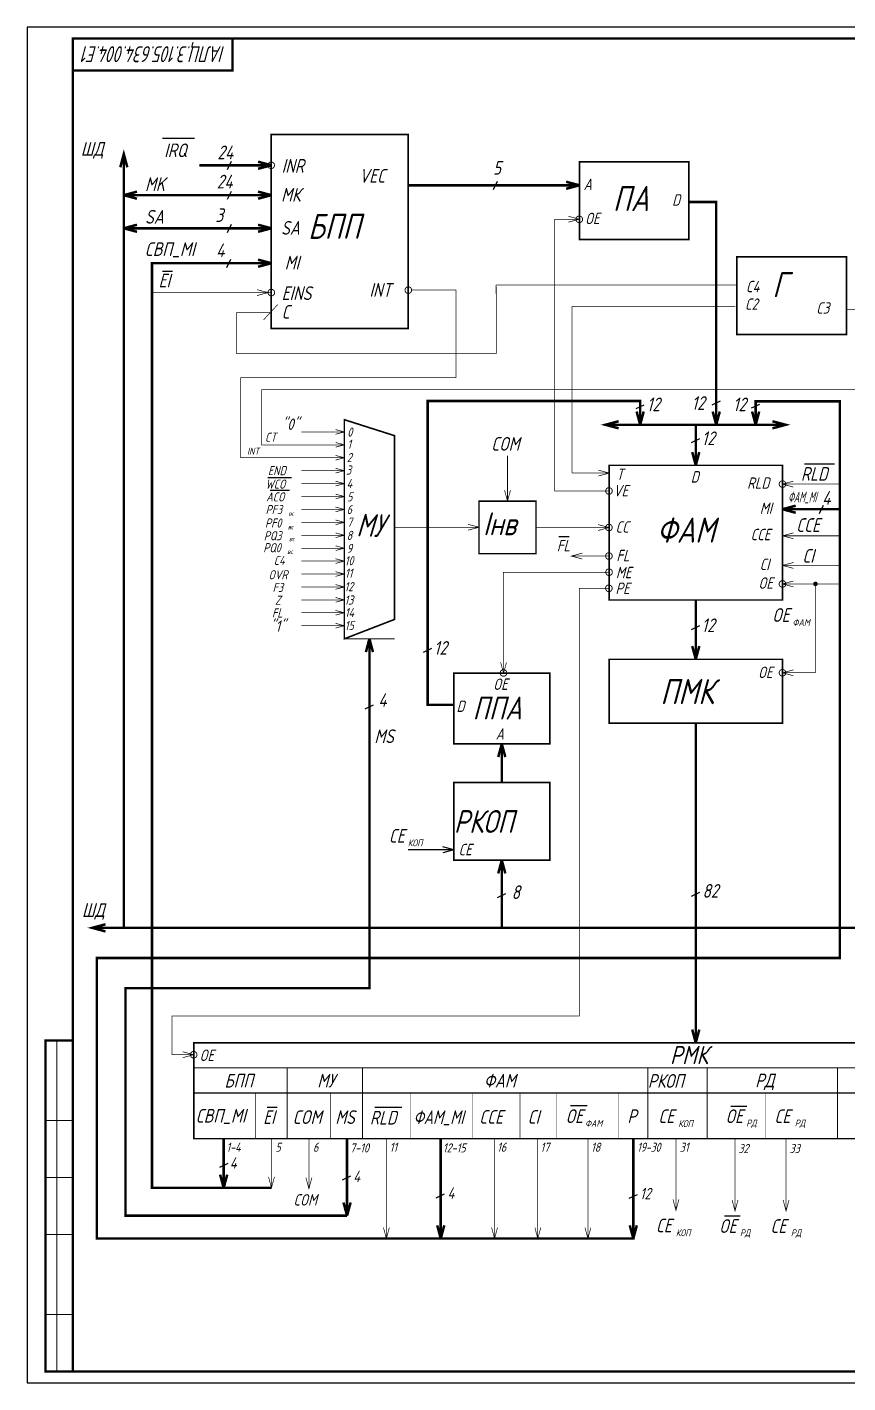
# Model space of a CAD drawing. Extents: x 0 to 841, y 0 to 594.
# Drawn here: x 0 to 360, y 0 to 594 of the extents above; entities that cross this region are included whole.
import ezdxf
from ezdxf.enums import TextEntityAlignment as Align

# ---------------------------------------------------------------- set-up
doc = ezdxf.new("R2010")
doc.units = 0
doc.header["$MEASUREMENT"] = 0
doc.layers.get('0').update_dxf_attribs({"linetype": 'CONTINUOUS'})
doc.styles.add('ESKD', font='eskd', dxfattribs={"oblique": 15, "height": 6})

msp = doc.modelspace()

# ---------------------------------------------------------------- linework, layer by layer
for p, q in [((841, 594), (0, 594)), ((0, 594), (0, 0)), ((73.35, 545.26), (59.3, 545.26)), ((87.81, 531.66), (89.5, 535.29)), ((204.41, 522.89), (206.1, 526.51)), ((87.81, 518.56), (89.5, 522.18)), ((87.81, 504.05), (89.5, 507.67)), ((59.27, 487.1), (63.72, 487.1)), ((87.53, 488.74), (89.22, 492.37)), ((266.82, 426.86), (270.44, 428.55)), ((300.15, 428.58), (303.77, 430.27)), ((317.43, 427.15), (321.06, 428.84)), ((291.19, 412.01), (294.81, 413.7)), ((340.64, 402.69), (353.76, 402.69)), ((105.52, 396.65), (115.81, 396.65)), ((106.55, 391.07), (115.04, 391.07)), ((347.24, 380.9), (348.93, 384.53)), ((232.96, 370.79), (237.49, 370.79)), ((291.19, 330.13), (294.81, 331.82)), ((173.7, 320.19), (177.33, 321.88)), ((148.19, 295.33), (151.81, 297.02)), ((187, 233.54), (167, 233.54)), ((187, 233.54), (182.17, 234.84)), ((187, 233.54), (182.17, 232.25)), ((206.19, 212.7), (209.81, 214.39)), ((291.19, 213.25), (294.81, 214.94)), ((105.26, 120.82), (109.61, 120.82)), ((152.4, 120.79), (164.13, 120.79)), ((238.15, 121.46), (245.48, 121.46)), ((308.34, 121.3), (315.31, 121.3)), ((84.44, 94.54), (88.06, 96.23)), ((138.16, 88.98), (141.79, 90.67)), ((179.29, 81.13), (182.92, 82.82)), ((263.79, 80.9), (267.41, 82.59)), ((305.55, 73.21), (312.52, 73.21)), ((0, 0), (841, 0))]:
    msp.add_line(p, q)
for points, const_width in [([(836, 5), (836, 589), (20, 589), (20, 5)], 1), ([(107, 462), (107, 547), (167, 547), (167, 462)], 0.7), ([(290, 535), (290, 501), (242, 501), (242, 535)], 0.7), ([(359.03, 493.37), (359.03, 459.37), (311.03, 459.37), (311.03, 493.37)], 0.7), ([(139, 326), (139, 422), (161, 415), (161, 334.5)], 0.7), ([(255, 343), (255, 402), (331, 402), (331, 343)], 0.7), ([(198, 363.3), (198, 386.3), (223, 386.3), (223, 363.3)], 0.7), ([(255, 289), (255, 317), (331, 317), (331, 289)], 0.7), ([(187, 280), (187, 311), (229, 311), (229, 280)], 0.7), ([(187, 229), (187, 263), (229, 263), (229, 229)], 0.7), ([(778, 107), (73, 107), (73, 149), (778, 149)], 0.7)]:
    msp.add_lwpolyline(points, close=True, dxfattribs=dict(const_width=const_width))
for points, const_width in [([(20, 575), (90, 575), (90, 589)], 1), ([(43.92, 532.59), (42.37, 538.39), (40.82, 532.59)], 1.1), ([(42.37, 199.36), (42.37, 538.39)], 1.1), ([(107, 533.47), (101.2, 535.03)], 1.1), ([(107, 533.47), (75.52, 533.47), (75.52, 533.47)], 1.1), ([(107, 533.47), (101.2, 531.92)], 1.1), ([(167, 524.7), (242, 524.7)], 1.1), ([(242, 524.7), (236.2, 526.25)], 1.1), ([(242, 524.7), (236.2, 523.15)], 1.1), ([(42.37, 520.37), (48.16, 521.92)], 1.1), ([(42.37, 520.37), (48.16, 518.82)], 1.1), ([(107, 520.37), (42.37, 520.37)], 1.1), ([(107, 520.37), (101.2, 521.92)], 1.1), ([(107, 520.37), (101.2, 518.82)], 1.1), ([(290, 517.34), (301.96, 517.34), (301.96, 419.77)], 1.1), ([(242, 509.84), (237.17, 511.13)], 0.3), ([(42.37, 505.86), (48.16, 507.41)], 1.1), ([(42.37, 505.86), (48.16, 504.31)], 1.1), ([(107, 505.86), (42.37, 505.86)], 1.1), ([(107, 505.86), (101.2, 507.41)], 1.1), ([(107, 505.86), (101.2, 504.31)], 1.1), ([(242, 509.84), (231.16, 509.84), (231.16, 390.78), (255, 390.78)], 0.3), ([(242, 509.84), (237.17, 508.54)], 0.3), ([(107, 490.56), (54.72, 490.56), (54.72, 85.44), (107.07, 85.44)], 1.1), ([(107, 490.56), (101.2, 492.11)], 1.1), ([(107, 490.56), (101.2, 489)], 1.1), ([(310.78, 481.07), (205.53, 481.07)], 0.3), ([(205.53, 481.07), (205.61, 450.86)], 0.3), ([(107, 477.69), (54.72, 477.69)], 0.3), ([(168.48, 478.77), (187.98, 478.77), (187.98, 440.47), (93.52, 440.47), (93.52, 405.32), (139, 405.32)], 0.3), ([(105.56, 477.69), (100.73, 478.98)], 0.3), ([(105.56, 477.69), (100.73, 476.39)], 0.3), ([(109.83, 472.45), (103.64, 465.81)], 0.3), ([(310.32, 471.68), (238.76, 471.68)], 0.3), ([(238.76, 398.61), (238.76, 471.68)], 0.3), ([(412.48, 470.36), (359.03, 470.36)], 0.3), ([(107, 468.94), (91.73, 468.94)], 0.3), ([(91.73, 468.94), (91.73, 450.86)], 0.3), ([(205.61, 450.86), (91.73, 450.86)], 0.3), ([(139, 410.98), (102.73, 410.98), (102.73, 435.18), (413, 435.18)], 0.3), ([(265.63, 107), (265.63, 63.23), (30.55, 63.23), (30.55, 186.15), (356.12, 186.15), (356.12, 430.01), (319.25, 430.01), (319.25, 419.77)], 1.1), ([(187, 297.04), (175.51, 297.04), (175.51, 430.18), (268.63, 430.18), (268.63, 419.77)], 1.1), ([(259.2, 418.22), (253.4, 419.77), (259.2, 421.32)], 1.1), ([(268.63, 419.77), (267.08, 425.57)], 1.1), ([(268.63, 419.77), (270.18, 425.57)], 1.1), ([(301.96, 419.77), (300.41, 425.57)], 1.1), ([(301.96, 419.77), (303.51, 425.57)], 1.1), ([(319.25, 419.77), (317.69, 425.57)], 1.1), ([(319.25, 419.77), (320.8, 425.57)], 1.1), ([(326.59, 421.32), (332.38, 419.77), (326.59, 418.22)], 1.1), ([(139, 416.64), (120.12, 416.64)], 0.3), ([(135.14, 417.68), (139, 416.64)], 0.3), ([(139, 416.64), (135.14, 415.61)], 0.3), ([(253.4, 419.77), (332.38, 419.77)], 1.1), ([(293, 402), (293, 419.77)], 1.1), ([(135.14, 412.02), (139, 410.98)], 0.3), ([(139, 410.98), (135.14, 409.95)], 0.3), ([(135.14, 406.36), (139, 405.32)], 0.3), ([(139, 405.32), (135.14, 404.29)], 0.3), ([(210.5, 386.3), (210.5, 406.3)], 0.3), ([(293, 402), (291.45, 407.8)], 1.1), ([(293, 402), (294.55, 407.8)], 1.1), ([(139, 399.66), (120.12, 399.66)], 0.3), ([(135.14, 400.7), (139, 399.66)], 0.3), ([(139, 399.66), (135.14, 398.63)], 0.3), ([(255.09, 398.61), (238.76, 398.61)], 0.3), ([(255.09, 398.61), (250.26, 399.91)], 0.3), ([(255.09, 398.61), (250.26, 397.32)], 0.3), ([(139, 394), (120.12, 394)], 0.3), ([(135.14, 395.04), (139, 394)], 0.3), ([(139, 394), (135.14, 392.97)], 0.3), ([(330.93, 393.77), (335.76, 395.07)], 0.3), ([(330.93, 393.77), (335.76, 392.48)], 0.3), ([(331, 393.77), (356.12, 393.77)], 0.3), ([(139, 388.34), (120.12, 388.34)], 0.3), ([(135.14, 389.38), (139, 388.34)], 0.3), ([(139, 388.34), (135.14, 387.31)], 0.3), ([(210.5, 386.3), (209.21, 391.12)], 0.3), ([(210.5, 386.3), (211.79, 391.12)], 0.3), ([(139, 382.68), (120.12, 382.68)], 0.3), ([(135.14, 383.72), (139, 382.68)], 0.3), ([(139, 382.68), (135.14, 381.65)], 0.3), ([(331, 382.77), (336.8, 384.33)], 1.1), ([(331, 382.77), (336.8, 381.22)], 1.1), ([(331, 382.77), (356.12, 382.77)], 1.1), ([(139, 377.02), (120.12, 377.02)], 0.3), ([(135.14, 378.06), (139, 377.02)], 0.3), ([(139, 377.02), (135.14, 375.99)], 0.3), ([(198, 374.88), (161, 374.88)], 0.3), ([(198, 374.88), (193.17, 376.18)], 0.3), ([(198, 374.88), (193.17, 373.59)], 0.3), ([(255, 374.75), (223, 374.75)], 0.3), ([(255, 374.75), (250.17, 376.05)], 0.3), ([(255, 374.75), (250.17, 373.46)], 0.3), ([(139, 371.36), (120.12, 371.36)], 0.3), ([(135.14, 372.4), (139, 371.36)], 0.3), ([(139, 371.36), (135.14, 370.33)], 0.3), ([(331, 371.12), (335.83, 372.42)], 0.3), ([(331, 371.12), (335.83, 369.83)], 0.3), ([(331, 371.12), (356.12, 371.12)], 0.3), ([(139, 365.7), (120.12, 365.7)], 0.3), ([(135.14, 366.74), (139, 365.7)], 0.3), ([(139, 365.7), (135.14, 364.67)], 0.3), ([(243.32, 363.55), (238.49, 362.26), (243.32, 360.96)], 0.3), ([(255, 362.26), (238.49, 362.26)], 0.3), ([(139, 360.04), (120.12, 360.04)], 0.3), ([(135.14, 361.08), (139, 360.04)], 0.3), ([(139, 360.04), (135.14, 359.01)], 0.3), ([(331, 358.15), (335.83, 359.44)], 0.3), ([(331, 358.15), (335.83, 356.86)], 0.3), ([(331, 358.15), (356.12, 358.15)], 0.3), ([(139, 354.38), (120.12, 354.38)], 0.3), ([(135.14, 355.42), (139, 354.38)], 0.3), ([(139, 354.38), (135.14, 353.35)], 0.3), ([(208.74, 311), (208.74, 355.19), (255, 355.19)], 0.3), ([(331, 350.03), (335.83, 351.32)], 0.3), ([(73, 143.78), (63.55, 143.78), (63.55, 160.71), (241.92, 160.71), (241.92, 348.08), (255, 348.08)], 0.3), ([(139, 348.72), (120.12, 348.72)], 0.3), ([(135.14, 349.76), (139, 348.72)], 0.3), ([(139, 348.72), (135.14, 347.69)], 0.3), ([(331, 350.03), (335.83, 348.74)], 0.3), ([(331, 350.03), (356.12, 350.03)], 0.3), ([(331, 311.11), (345.45, 311.11), (345.45, 350.03)], 0.3), ([(139, 343.06), (120.12, 343.06)], 0.3), ([(135.14, 344.1), (139, 343.06)], 0.3), ([(139, 343.06), (135.14, 342.03)], 0.3), ([(135.14, 338.44), (139, 337.4)], 0.3), ([(293, 343), (293, 317)], 1.1), ([(139, 337.4), (120.12, 337.4)], 0.3), ([(139, 337.4), (135.14, 336.37)], 0.3), ([(135.14, 332.78), (139, 331.74)], 0.3), ([(139, 331.74), (120.12, 331.74)], 0.3), ([(139, 331.74), (135.14, 330.71)], 0.3), ([(150, 326), (150, 281), (150, 172.92), (43.08, 172.92), (43.08, 73.23), (140.19, 73.23)], 1.1), ([(139, 326), (161, 326)], 0.5), ([(150, 326), (148.45, 320.2)], 1.1), ([(150, 326), (151.55, 320.2)], 1.1), ([(293, 317), (291.45, 322.8)], 1.1), ([(293, 317), (294.55, 322.8)], 1.1), ([(208.78, 310.93), (207.49, 315.76)], 0.3), ([(208.78, 310.93), (210.08, 315.76)], 0.3), ([(331, 311.11), (335.83, 312.4)], 0.3), ([(331, 311.11), (335.83, 309.82)], 0.3), ([(293, 289), (293, 149)], 1.1), ([(208, 280), (206.45, 274.2)], 1.1), ([(208, 280), (209.55, 274.2)], 1.1), ([(208, 263), (208, 280)], 1.1), ([(208, 229), (206.45, 223.2)], 1.1), ([(208, 229), (209.55, 223.2)], 1.1), ([(208, 229), (208, 199.36)], 1.1), ([(34.35, 197.8), (28.55, 199.36), (34.35, 200.91)], 1.1), ([(28.55, 199.36), (804.91, 199.36)], 1.1), ([(293, 149), (291.45, 154.8)], 1.1), ([(293, 149), (294.55, 154.8)], 1.1), ([(20, 5), (8, 5), (8, 150), (20, 150)], 1), ([(13, 5), (13, 150)], 0.5), ([(73, 143.78), (68.17, 145.07)], 0.3), ([(73, 143.78), (68.17, 142.48)], 0.3), ([(73, 138), (778, 138)], 0.5), ([(114, 107), (114, 138)], 0.4), ([(147, 107), (147, 138)], 0.4), ([(272, 107), (272, 138)], 0.4), ([(298, 107), (298, 138)], 0.4), ([(355.1, 107), (355.1, 138)], 0.4), ([(73, 127), (778, 127)], 0.5), ([(100, 107), (100, 127)], 0.2), ([(133, 107), (133, 127)], 0.2), ([(168, 107), (168, 127)], 0.2), ([(195, 107), (195, 127)], 0.2), ([(216, 107), (216, 127)], 0.2), ([(232, 107), (232, 127)], 0.2), ([(259, 107), (259, 127)], 0.2), ([(323.38, 107), (323.38, 127)], 0.2), ([(8, 115), (20, 115)], 0.5), ([(86.13, 107), (86.13, 85.44)], 1.1), ([(107.07, 107), (107.07, 85.44)], 0.3), ([(123.48, 107), (123.48, 85.06)], 0.3), ([(140.19, 107), (140.19, 73.23)], 1.1), ([(157.44, 107), (157.44, 63.23)], 0.3), ([(181.25, 107), (181.25, 63.23)], 1.1), ([(204.83, 107), (204.83, 63.23)], 0.3), ([(223.78, 107), (223.78, 63.23)], 0.3), ([(245.75, 107), (245.75, 63.23)], 0.3), ([(284.32, 107), (284.32, 75.56)], 0.3), ([(310.2, 106.75), (310.2, 75.31)], 0.3), ([(332.57, 106.75), (332.57, 75.31)], 0.3), ([(8, 90), (20, 90)], 0.5), ([(86.13, 85.44), (84.57, 91.23)], 1.1), ([(86.13, 85.44), (87.68, 91.23)], 1.1), ([(108.37, 90.27), (107.07, 85.44), (105.78, 90.27)], 0.3), ([(122.19, 89.88), (123.48, 85.06), (124.78, 89.88)], 0.3), ([(140.19, 73.23), (138.64, 79.03)], 1.1), ([(140.19, 73.23), (141.75, 79.03)], 1.1), ([(285.61, 80.39), (284.32, 75.56), (283.02, 80.39)], 0.3), ([(308.91, 80.14), (310.2, 75.31), (311.49, 80.14)], 0.3), ([(333.87, 80.14), (332.57, 75.31), (331.28, 80.14)], 0.3), ([(157.44, 63.23), (156.14, 68.06)], 0.3), ([(157.44, 63.23), (158.73, 68.06)], 0.3), ([(181.25, 63.23), (179.7, 69.03)], 1.1), ([(181.25, 63.23), (182.8, 69.03)], 1.1), ([(204.83, 63.23), (203.53, 68.06)], 0.3), ([(204.83, 63.23), (206.12, 68.06)], 0.3), ([(223.78, 63.23), (222.49, 68.06)], 0.3), ([(223.78, 63.23), (225.08, 68.06)], 0.3), ([(245.75, 63.23), (244.45, 68.06)], 0.3), ([(245.75, 63.23), (247.04, 68.06)], 0.3), ([(265.63, 63.23), (264.07, 69.03)], 1.1), ([(265.63, 63.23), (267.18, 69.03)], 1.1), ([(8, 65), (20, 65)], 0.5), ([(8, 30), (20, 30)], 0.5)]:
    msp.add_lwpolyline(points, dxfattribs=dict(const_width=const_width))
for points, const_width in [([(105.52, 533.47, 1), (108.42, 533.47, 1)], 0.4), ([(240.51, 509.8, 1), (243.41, 509.8, 1)], 0.4), ([(105.56, 477.69, 1), (108.46, 477.69, 1)], 0.4), ([(165.58, 478.77, 1), (168.48, 478.77, 1)], 0.4), ([(253.52, 390.78, 1), (256.42, 390.78, 1)], 0.4), ([(329.56, 393.77, 1), (332.46, 393.77, 1)], 0.4), ([(253.48, 374.75, 1), (256.38, 374.75, 1)], 0.4), ([(253.49, 362.26, 1), (256.39, 362.26, 1)], 0.4), ([(253.55, 355.19, 1), (256.45, 355.19, 1)], 0.4), ([(329.55, 350.03, 1), (332.45, 350.03, 1)], 0.4), ([(344.95, 350.03, 1), (345.95, 350.03, 1)], 1), ([(253.48, 348.13, 1), (256.38, 348.13, 1)], 0.4), ([(207.29, 311.04, 1), (210.19, 311.04, 1)], 0.4), ([(329.55, 311.11, 1), (332.45, 311.11, 1)], 0.4), ([(71.53, 143.78, 1), (74.43, 143.78, 1)], 0.4)]:
    msp.add_lwpolyline(points, format="xyb", close=True, dxfattribs=dict(const_width=const_width))

# ---------------------------------------------------------------- texts
at = {"style": 'ESKD', "oblique": 15}
for s, height, rotation, width, p, p2 in [('IАЛЦ.3.105.634.004.Е1', 7, 180, 0.551381, (86.77, 585.65), (24.64, 585.65)), ('МУ', 10, 358.27683, 0.644639, (144.2, 370.89), (156.47, 370.52))]:
    msp.add_text(s, height=height, rotation=rotation, dxfattribs=dict(at, width=width)).set_placement(p, p2, align=Align.FIT)
for s, height, p in [('ШД', 6, (23.52, 537.61)), ('IRQ', 6, (60.08, 537.03)), ('24', 6, (83.37, 536.11)), ('INR', 6, (111.56, 530.21)), ('5', 6, (204.12, 529.31)), ('24', 6, (83.09, 523.32)), ('VEC', 6, (145.52, 525.84)), ('MK', 6, (51.69, 522.19)), ('МК', 6, (111.29, 517.53)), ('A', 5, (243.85, 522.64)), ('ПА', 11, (256.63, 513.38)), ('D', 5, (282.64, 515.78)), ('SA', 6, (51.69, 507.89)), ('3', 6, (82.54, 508.65)), ('БПП', 11, (123.07, 501.23)), ('OE', 5, (244.48, 507.67)), ('SA', 6, (111.29, 503.04)), ('4', 6, (82.81, 493.22)), ('MI', 6, (112.9, 487.83)), ('EI', 6, (57.6, 479.95)), ('INT', 6, (150.01, 475.86)), ('C4', 5, (314.96, 477.84)), ('Г', 11, (326.53, 475.7)), ('EINS', 6, (111.56, 474.43)), ('С', 6, (111.66, 466.27)), ('C2', 5, (314.53, 470.14)), ('C3', 5, (345.77, 468.47)), ('12', 6, (271.53, 425.71)), ('12', 6, (291.16, 426.28)), ('12', 6, (309.3, 425.71)), ('"0"', 5, (111.71, 417.55)), ('CT', 4, (104.25, 412.33)), ('0', 4, (140.31, 414.55)), ('12', 6, (295.59, 410.86)), ('1', 4, (140.31, 409.24)), ('COM', 6, (203.35, 408.41)), ('INT', 3.065, (96.38, 406.67)), ('2', 4, (140.09, 403.4)), ('END', 4, (105.53, 397.69)), ('3', 4, (139.75, 397.93)), ('T', 5, (258.12, 395.6)), ('D', 5, (290.81, 394.46)), ('RLD', 6, (339.06, 395.23)), ('WCO', 4, (104.49, 391.77)), ('4', 4, (140.03, 392.06)), ('VE', 5, (256.87, 388.39)), ('RLD', 5, (315.51, 391.72)), ('ACO', 4, (104.74, 386.19)), ('5', 4, (140.2, 386.22)), ('4', 6, (348.37, 384.72)), ('PF3', 4, (104.51, 380.64)), ('вс', 2, (114.52, 379.92)), ('6', 4, (140.03, 380.68)), ('Iнв', 10, (199.84, 371.39)), ('MI', 5, (321.06, 380.71)), ('PF0', 4, (104.25, 374.72)), ('вс', 2, (114.27, 374)), ('7', 4, (140.19, 375.14)), ('CC', 5, (257.82, 372.51)), ('ФАМ', 11, (275.94, 368.12)), ('CCE', 6, (336.98, 372.84)), ('PQ3', 4, (103.74, 369.15)), ('вс', 2, (114.78, 368.77)), ('8', 4, (140.02, 369.3)), ('FL', 5, (232.11, 364.27)), ('CCE', 5, (317.02, 369.18)), ('PQ0', 4, (103.48, 363.92)), ('C4', 4, (108.09, 358.33)), ('вс', 2, (114.01, 363.2)), ('9', 4, (140.02, 363.6)), ('FL', 5, (258.2, 359.97)), ('CI', 6, (339.71, 359.34)), ('10', 4, (139.18, 358.21)), ('11', 4, (139.29, 352.76)), ('ME', 5, (258.01, 352.54)), ('CI', 5, (321, 356.13)), ('OVR', 4, (105.78, 352.06)), ('F3', 4, (107.58, 346.49)), ('12', 4, (139.07, 346.84)), ('PE', 5, (257.82, 345.63)), ('OE', 5, (320.43, 347.93)), ('Z', 4, (108.61, 340.92)), ('13', 4, (139.07, 340.99)), ('FL', 4, (107.32, 335.33)), ('14', 4, (139.24, 335.52)), ('OE', 6, (326.47, 333.41)), ('"1"', 5, (106.54, 329.07)), ('15', 4, (139.18, 329.83)), ('12', 6, (295.55, 328.93)), ('ФАМ', 3, (335.39, 331.63)), ('12', 6, (178.25, 319.01)), ('OE', 5, (320.29, 308.82)), ('OE', 5, (204.23, 303.6)), ('ПМК', 11, (277.48, 297.38)), ('4', 6, (153.87, 296.18)), ('D', 5, (188.17, 293.97)), ('ППА', 10, (195.21, 290.65)), ('MS', 6, (152.17, 280.31)), ('A', 5, (205.33, 281.85)), ('РКОП', 10, (187, 240.96)), ('CE', 6, (158.51, 236.71)), ('КОП', 3, (166.83, 235.1)), ('CE', 5, (189.05, 231.16)), ('8', 6, (212.3, 211.99)), ('82', 6, (295.93, 212.55)), ('ШД', 6, (24.05, 204.16)), ('OE', 5, (75.55, 141.03)), ('РКОП', 6, (272, 129.29)), ('РД', 6, (319.06, 129.52)), ('EI', 6, (103.45, 113.45)), ('RLD', 6, (150.2, 113.19)), ('CCE', 6, (198.09, 113.52)), ('CI', 6, (219.34, 113.52)), ('OE', 6, (235.95, 113.85)), ('P', 6, (263.07, 113.85)), ('CE', 6, (276.58, 113.81)), ('OE', 6, (306.02, 113.81)), ('CE', 6, (327.46, 113.81)), ('ФАМ', 3, (244.5, 112.2)), ('КОП', 3, (285.33, 112.1)), ('РД', 3, (315.13, 112.36)), ('РД', 3, (336.39, 112.36)), ('1-4', 4, (87.33, 101.26)), ('5', 4, (108.82, 101.26)), ('6', 4, (125.28, 101.26)), ('7-10', 4, (141.51, 100.95)), ('11', 4, (158.88, 101.26)), ('12-15', 4, (182.2, 100.95)), ('16', 4, (205.97, 101.26)), ('17', 4, (224.95, 101.26)), ('18', 4, (247.12, 101.26)), ('31', 4, (285.97, 101.24)), ('32', 4, (311.65, 100.68)), ('33', 4, (334.06, 100.68)), ('4', 5, (88.82, 93.9)), ('4', 5, (142.88, 87.96)), ('4', 5, (184.19, 80.66)), ('12', 5, (268.52, 80.44)), ('COM', 5, (116.72, 77.69)), ('CE', 6, (275.53, 65.96)), ('OE', 6, (303.23, 65.71)), ('CE', 6, (325.71, 65.71)), ('КОП', 3, (284.28, 64.25)), ('РД', 3, (312.34, 64.26)), ('РД', 3, (334.65, 64.26))]:
    msp.add_text(s, height=height, dxfattribs=at).set_placement(p)
for s, height, width, p, p2 in [('CВП_МI', 6, 0.679834, (51.48, 493.73), (73.43, 493.73)), ('ФАМ_МI', 4.664, 0.483012, (333.4, 385.79), (345.84, 385.79)), ('CВП_МI', 6, 0.679834, (73.81, 114.02), (95.76, 114.02)), ('COM', 6, 0.752682, (116.32, 113.45), (129.01, 113.45)), ('ФАМ_МI', 6, 0.662252, (169.33, 113.4), (191.28, 113.4)), ('19-30', 4, 0.559685, (267.31, 101.25), (277.54, 101.25))]:
    msp.add_text(s, height=height, dxfattribs=dict(at, width=width)).set_placement(p, p2, align=Align.FIT)
for s, height, p in [('РМК', 8, (290, 139.64)), ('БПП', 6, (92.75, 129.41)), ('МУ', 6, (131, 129.41)), ('ФАМ', 6, (207.12, 129.39)), ('MS', 6, (139.34, 113.45))]:
    msp.add_text(s, height=height, dxfattribs=at).set_placement(p, align=Align.CENTER)

doc.saveas('drawing.dxf')
